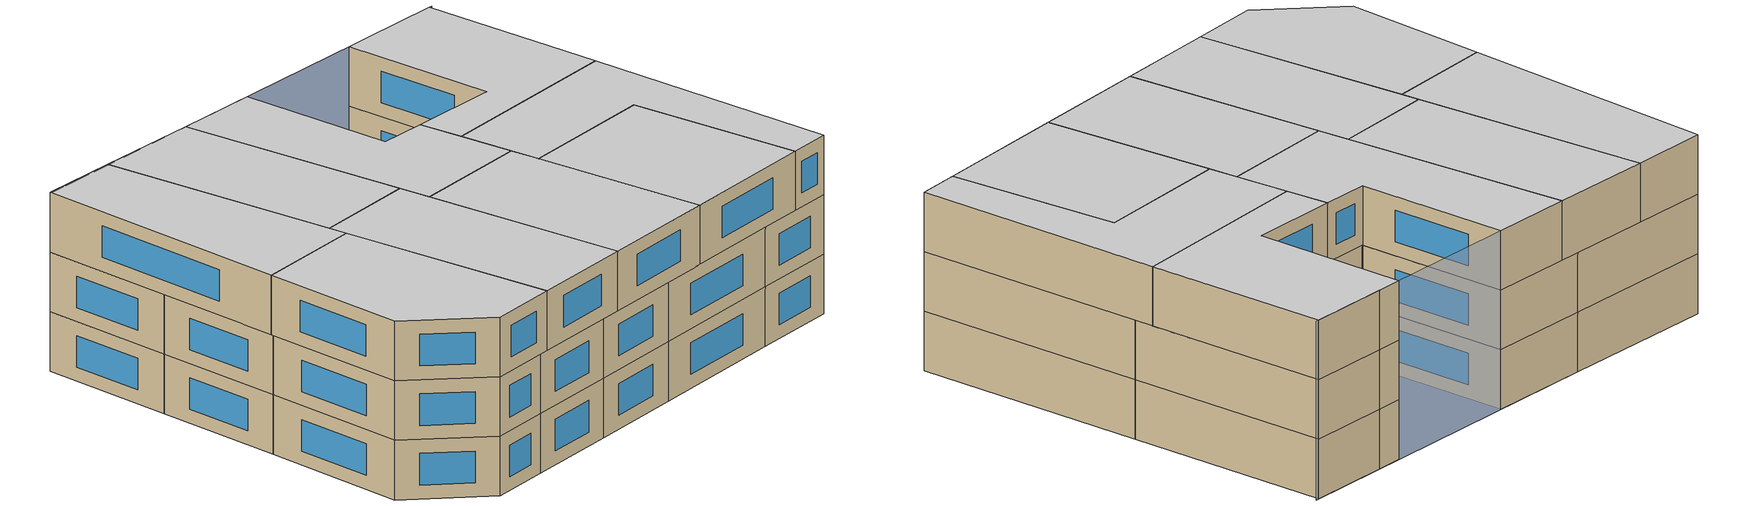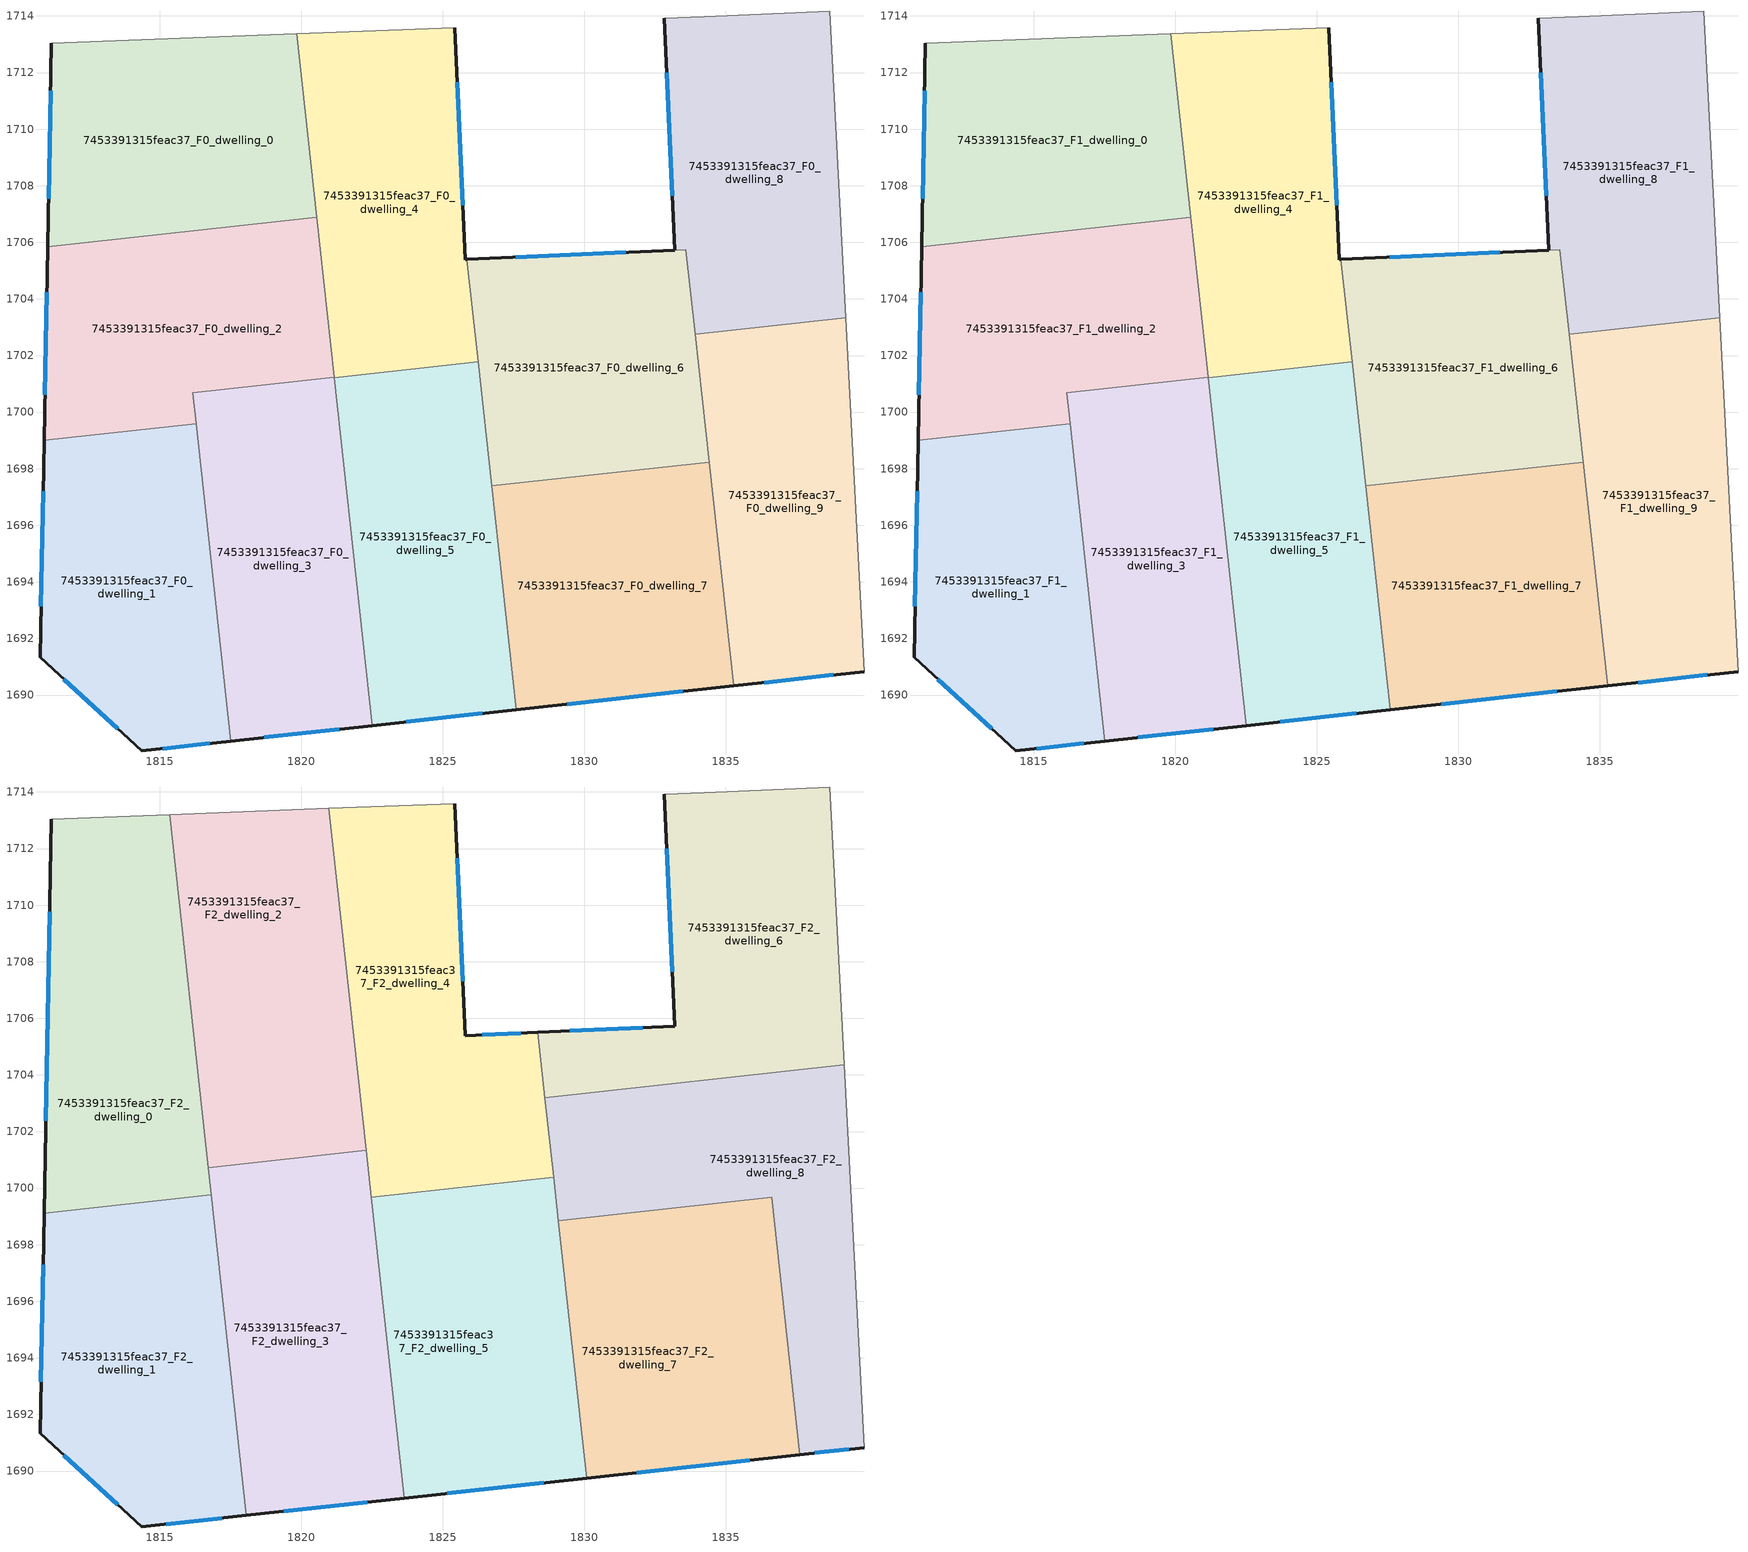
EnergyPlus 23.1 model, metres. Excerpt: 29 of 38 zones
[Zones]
7453391315feac37_F0_dwelling_0
 floor ground (EU_floor_Construction): 1819.84,1713.37 1820.55,1706.89 1811.04,1705.84 1811.17,1713.04 z0
 wall outside (EU_wall_Construction): 1811.17,1713.04 1811.04,1705.84 z0:3
 wall to 7453391315feac37_F0_dwelling_2 (EU_wall_Construction): 1811.04,1705.84 1820.55,1706.89 z0:3
 wall adiabatic (EU_wall_Construction): 1819.84,1713.37 1811.17,1713.04 z0:3
 wall to 7453391315feac37_F0_dwelling_4 (EU_wall_Construction): 1820.55,1706.89 1819.84,1713.37 z0:3
 window (EU_Window_Construction): 1811.14,1711.35 1811.07,1707.53 z0.7:2.3
7453391315feac37_F0_dwelling_1
 floor ground (EU_floor_Construction): 1816.28,1699.59 1817.51,1688.38 1814.36,1688.03 1810.77,1691.33 1810.91,1699 z0
 wall outside (EU_wall_Construction): 1810.91,1699 1810.77,1691.33 1814.36,1688.03 1817.51,1688.38 z0:3
 wall to 7453391315feac37_F0_dwelling_2 (EU_wall_Construction): 1816.28,1699.59 1810.91,1699 z0:3
 wall to 7453391315feac37_F0_dwelling_3 (EU_wall_Construction): 1817.51,1688.38 1816.28,1699.59 z0:3
 window (EU_Window_Construction): 1811.61,1690.56 1813.52,1688.8 / 1810.88,1697.2 1810.8,1693.13 / 1815.1,1688.11 1816.77,1688.29 z0.7:2.3
7453391315feac37_F0_dwelling_2
 floor ground (EU_floor_Construction): 1820.55,1706.89 1821.17,1701.24 1816.16,1700.69 1816.28,1699.59 1810.91,1699 1811.04,1705.84 z0
 wall outside (EU_wall_Construction): 1811.04,1705.84 1810.91,1699 z0:3
 wall to 7453391315feac37_F0_dwelling_3 (EU_wall_Construction): 1816.28,1699.59 1816.16,1700.69 1821.17,1701.24 z0:3
 wall to 7453391315feac37_F0_dwelling_4 (EU_wall_Construction): 1821.17,1701.24 1820.55,1706.89 z0:3
 window (EU_Window_Construction): 1811.01,1704.24 1810.94,1700.61 z0.7:2.3
7453391315feac37_F0_dwelling_3
 floor ground (EU_floor_Construction): 1821.17,1701.24 1822.52,1688.92 1817.51,1688.38 1816.16,1700.69 z0
 wall outside (EU_wall_Construction): 1817.51,1688.38 1822.52,1688.92 z0:3
 wall to 7453391315feac37_F0_dwelling_5 (EU_wall_Construction): 1822.52,1688.92 1821.17,1701.22 z0:3
 wall to 7453391315feac37_F0_dwelling_4 (EU_wall_Construction): 1821.17,1701.22 1821.17,1701.24 z0:3
 window (EU_Window_Construction): 1818.69,1688.5 1821.34,1688.8 z0.7:2.3
7453391315feac37_F0_dwelling_4
 floor ground (EU_floor_Construction): 1825.43,1713.59 1825.8,1705.39 1825.85,1705.39 1826.25,1701.78 1821.17,1701.22 1819.84,1713.37 z0
 wall outside (EU_wall_Construction): 1825.85,1705.39 1825.8,1705.39 1825.43,1713.59 z0:3
 wall to 7453391315feac37_F0_dwelling_5 (EU_wall_Construction): 1821.17,1701.22 1826.25,1701.78 z0:3
 wall adiabatic (EU_wall_Construction): 1825.43,1713.59 1819.84,1713.37 z0:3
 wall to 7453391315feac37_F0_dwelling_6 (EU_wall_Construction): 1826.25,1701.78 1825.85,1705.39 z0:3
 window (EU_Window_Construction): 1825.71,1707.32 1825.51,1711.66 z0.7:2.3
7453391315feac37_F0_dwelling_5
 floor ground (EU_floor_Construction): 1826.25,1701.78 1827.6,1689.48 1822.52,1688.92 1821.17,1701.22 z0
 wall outside (EU_wall_Construction): 1822.52,1688.92 1827.6,1689.48 z0:3
 wall to 7453391315feac37_F0_dwelling_7 (EU_wall_Construction): 1827.6,1689.48 1826.73,1697.39 z0:3
 wall to 7453391315feac37_F0_dwelling_6 (EU_wall_Construction): 1826.73,1697.39 1826.25,1701.78 z0:3
 window (EU_Window_Construction): 1823.71,1689.06 1826.4,1689.35 z0.7:2.3
7453391315feac37_F0_dwelling_6
 floor ground (EU_floor_Construction): 1833.59,1705.73 1834.41,1698.23 1826.73,1697.39 1825.85,1705.39 1833.19,1705.72 z0
 wall outside (EU_wall_Construction): 1833.19,1705.72 1825.85,1705.39 z0:3
 wall to 7453391315feac37_F0_dwelling_7 (EU_wall_Construction): 1826.73,1697.39 1834.41,1698.23 z0:3
 wall to 7453391315feac37_F0_dwelling_8 (EU_wall_Construction): 1833.92,1702.75 1833.59,1705.73 1833.2,1705.72 z0:3
 wall to 7453391315feac37_F0_dwelling_9 (EU_wall_Construction): 1834.41,1698.23 1833.92,1702.75 z0:3
 window (EU_Window_Construction): 1831.47,1705.64 1827.58,1705.47 z0.7:2.3
7453391315feac37_F0_dwelling_7
 floor ground (EU_floor_Construction): 1834.41,1698.23 1835.28,1690.33 1827.6,1689.48 1826.73,1697.39 z0
 wall outside (EU_wall_Construction): 1827.6,1689.48 1835.28,1690.33 z0:3
 wall to 7453391315feac37_F0_dwelling_9 (EU_wall_Construction): 1835.28,1690.33 1834.42,1698.23 z0:3
 window (EU_Window_Construction): 1829.4,1689.68 1833.48,1690.13 z0.7:2.3
7453391315feac37_F0_dwelling_8
 floor ground (EU_floor_Construction): 1838.67,1714.17 1839.24,1703.33 1833.92,1702.75 1833.59,1705.74 1833.2,1705.72 1832.84,1713.91 1834.24,1713.98 z0
 wall outside (EU_wall_Construction): 1832.84,1713.91 1833.2,1705.72 z0:3
 wall adiabatic (EU_wall_Construction): 1839.24,1703.33 1838.67,1714.17 1834.24,1713.98 1832.84,1713.91 z0:3
 wall to 7453391315feac37_F0_dwelling_9 (EU_wall_Construction): 1833.92,1702.75 1839.24,1703.33 z0:3
 window (EU_Window_Construction): 1832.92,1711.99 1833.11,1707.64 z0.7:2.3
7453391315feac37_F0_dwelling_9
 floor ground (EU_floor_Construction): 1839.24,1703.33 1839.89,1690.83 1835.28,1690.33 1833.92,1702.75 z0
 wall outside (EU_wall_Construction): 1835.28,1690.33 1839.89,1690.83 z0:3
 wall adiabatic (EU_wall_Construction): 1839.89,1690.83 1839.24,1703.33 z0:3
 window (EU_Window_Construction): 1836.36,1690.44 1838.81,1690.71 z0.7:2.3
7453391315feac37_F1_dwelling_0
 floor to 7453391315feac37_F0_dwelling_0 (EU_floor_Construction): 1819.84,1713.37 1820.55,1706.89 1811.04,1705.84 1811.17,1713.04 z3
 wall outside (EU_wall_Construction): 1811.17,1713.04 1811.04,1705.84 z3:6
 wall to 7453391315feac37_F1_dwelling_2 (EU_wall_Construction): 1811.04,1705.84 1820.55,1706.89 z3:6
 wall adiabatic (EU_wall_Construction): 1819.84,1713.37 1811.17,1713.04 z3:6
 wall to 7453391315feac37_F1_dwelling_4 (EU_wall_Construction): 1820.55,1706.89 1819.84,1713.37 z3:6
 window (EU_Window_Construction): 1811.14,1711.35 1811.07,1707.53 z3.7:5.3
7453391315feac37_F1_dwelling_1
 floor to 7453391315feac37_F0_dwelling_1 (EU_floor_Construction): 1816.28,1699.59 1817.51,1688.38 1814.36,1688.03 1810.77,1691.33 1810.91,1699 z3
 wall outside (EU_wall_Construction): 1810.91,1699 1810.77,1691.33 1814.36,1688.03 1817.51,1688.38 z3:6
 wall to 7453391315feac37_F1_dwelling_2 (EU_wall_Construction): 1816.28,1699.59 1810.91,1699 z3:6
 wall to 7453391315feac37_F1_dwelling_3 (EU_wall_Construction): 1817.51,1688.38 1816.28,1699.59 z3:6
 window (EU_Window_Construction): 1811.61,1690.56 1813.52,1688.8 / 1810.88,1697.2 1810.8,1693.13 / 1815.1,1688.11 1816.77,1688.29 z3.7:5.3
7453391315feac37_F1_dwelling_2
 floor to 7453391315feac37_F0_dwelling_2 (EU_floor_Construction): 1820.55,1706.89 1821.17,1701.24 1816.16,1700.69 1816.28,1699.59 1810.91,1699 1811.04,1705.84 z3
 wall outside (EU_wall_Construction): 1811.04,1705.84 1810.91,1699 z3:6
 wall to 7453391315feac37_F1_dwelling_3 (EU_wall_Construction): 1816.28,1699.59 1816.16,1700.69 1821.17,1701.24 z3:6
 wall to 7453391315feac37_F1_dwelling_4 (EU_wall_Construction): 1821.17,1701.24 1820.55,1706.89 z3:6
 window (EU_Window_Construction): 1811.01,1704.24 1810.94,1700.61 z3.7:5.3
7453391315feac37_F1_dwelling_3
 floor to 7453391315feac37_F0_dwelling_3 (EU_floor_Construction): 1821.17,1701.24 1822.52,1688.92 1817.51,1688.38 1816.16,1700.69 z3
 wall outside (EU_wall_Construction): 1817.51,1688.38 1822.52,1688.92 z3:6
 wall to 7453391315feac37_F1_dwelling_5 (EU_wall_Construction): 1822.52,1688.92 1821.17,1701.22 z3:6
 wall to 7453391315feac37_F1_dwelling_4 (EU_wall_Construction): 1821.17,1701.22 1821.17,1701.24 z3:6
 window (EU_Window_Construction): 1818.69,1688.5 1821.34,1688.8 z3.7:5.3
7453391315feac37_F1_dwelling_4
 floor to 7453391315feac37_F0_dwelling_4 (EU_floor_Construction): 1825.43,1713.59 1825.8,1705.39 1825.85,1705.39 1826.25,1701.78 1821.17,1701.22 1819.84,1713.37 z3
 wall outside (EU_wall_Construction): 1825.85,1705.39 1825.8,1705.39 1825.43,1713.59 z3:6
 wall to 7453391315feac37_F1_dwelling_5 (EU_wall_Construction): 1821.17,1701.22 1826.25,1701.78 z3:6
 wall adiabatic (EU_wall_Construction): 1825.43,1713.59 1819.84,1713.37 z3:6
 wall to 7453391315feac37_F1_dwelling_6 (EU_wall_Construction): 1826.25,1701.78 1825.85,1705.39 z3:6
 window (EU_Window_Construction): 1825.71,1707.32 1825.51,1711.66 z3.7:5.3
7453391315feac37_F1_dwelling_5
 floor to 7453391315feac37_F0_dwelling_5 (EU_floor_Construction): 1826.25,1701.78 1827.6,1689.48 1822.52,1688.92 1821.17,1701.22 z3
 wall outside (EU_wall_Construction): 1822.52,1688.92 1827.6,1689.48 z3:6
 wall to 7453391315feac37_F1_dwelling_7 (EU_wall_Construction): 1827.6,1689.48 1826.73,1697.39 z3:6
 wall to 7453391315feac37_F1_dwelling_6 (EU_wall_Construction): 1826.73,1697.39 1826.25,1701.78 z3:6
 window (EU_Window_Construction): 1823.71,1689.06 1826.4,1689.35 z3.7:5.3
7453391315feac37_F1_dwelling_6
 floor to 7453391315feac37_F0_dwelling_6 (EU_floor_Construction): 1833.59,1705.73 1834.41,1698.23 1826.73,1697.39 1825.85,1705.39 1833.19,1705.72 z3
 wall outside (EU_wall_Construction): 1833.19,1705.72 1825.85,1705.39 z3:6
 wall to 7453391315feac37_F1_dwelling_7 (EU_wall_Construction): 1826.73,1697.39 1834.41,1698.23 z3:6
 wall to 7453391315feac37_F1_dwelling_8 (EU_wall_Construction): 1833.92,1702.75 1833.59,1705.73 1833.2,1705.72 z3:6
 wall to 7453391315feac37_F1_dwelling_9 (EU_wall_Construction): 1834.41,1698.23 1833.92,1702.75 z3:6
 window (EU_Window_Construction): 1831.47,1705.64 1827.58,1705.47 z3.7:5.3
7453391315feac37_F1_dwelling_7
 floor to 7453391315feac37_F0_dwelling_7 (EU_floor_Construction): 1834.41,1698.23 1835.28,1690.33 1827.6,1689.48 1826.73,1697.39 z3
 wall outside (EU_wall_Construction): 1827.6,1689.48 1835.28,1690.33 z3:6
 wall to 7453391315feac37_F1_dwelling_9 (EU_wall_Construction): 1835.28,1690.33 1834.42,1698.23 z3:6
 window (EU_Window_Construction): 1829.4,1689.68 1833.48,1690.13 z3.7:5.3
 ceiling adiabatic (EU_roof_Construction): 1835.28,1690.33 1834.41,1698.23 1829.22,1697.66 1830.09,1689.75 z6
7453391315feac37_F1_dwelling_8
 floor to 7453391315feac37_F0_dwelling_8 (EU_floor_Construction): 1838.67,1714.17 1839.24,1703.33 1833.92,1702.75 1833.59,1705.74 1833.2,1705.72 1832.84,1713.91 1834.24,1713.98 z3
 wall outside (EU_wall_Construction): 1832.84,1713.91 1833.2,1705.72 z3:6
 wall adiabatic (EU_wall_Construction): 1839.24,1703.33 1838.67,1714.17 1834.24,1713.98 1832.84,1713.91 z3:6
 wall to 7453391315feac37_F1_dwelling_9 (EU_wall_Construction): 1833.92,1702.75 1839.24,1703.33 z3:6
 window (EU_Window_Construction): 1832.92,1711.99 1833.11,1707.64 z3.7:5.3
7453391315feac37_F1_dwelling_9
 floor to 7453391315feac37_F0_dwelling_9 (EU_floor_Construction): 1839.24,1703.33 1839.89,1690.83 1835.28,1690.33 1833.92,1702.75 z3
 wall outside (EU_wall_Construction): 1835.28,1690.33 1839.89,1690.83 z3:6
 wall adiabatic (EU_wall_Construction): 1839.89,1690.83 1839.24,1703.33 z3:6
 window (EU_Window_Construction): 1836.36,1690.44 1838.81,1690.71 z3.7:5.3
7453391315feac37_F2_dwelling_0
 floor to 7453391315feac37_F1_dwelling_0 (EU_floor_Construction): 1815.35,1713.2 1816.1,1706.4 1811.04,1705.84 1811.17,1713.04 z6
 floor to 7453391315feac37_F1_dwelling_2 (EU_floor_Construction): 1816.1,1706.4 1816.72,1700.75 1816.16,1700.69 1816.27,1699.7 1810.91,1699.11 1811.04,1705.84 z6
 floor to 7453391315feac37_F1_dwelling_3 (EU_floor_Construction): 1816.72,1700.75 1816.82,1699.76 1816.27,1699.7 1816.16,1700.69 z6
 wall outside (EU_wall_Construction): 1811.17,1713.04 1810.91,1699.11 z6:9
 wall adiabatic (EU_wall_Construction): 1815.35,1713.2 1811.17,1713.04 z6:9
 wall to 7453391315feac37_F2_dwelling_1 (EU_wall_Construction): 1810.91,1699.11 1816.83,1699.76 z6:9
 wall to 7453391315feac37_F2_dwelling_2 (EU_wall_Construction): 1816.72,1700.72 1815.35,1713.2 z6:9
 wall to 7453391315feac37_F2_dwelling_3 (EU_wall_Construction): 1816.82,1699.76 1816.72,1700.72 z6:9
 window (EU_Window_Construction): 1811.11,1709.77 1810.97,1702.38 z6.7:8.3
 ceiling to 7453391315feac37_F3_dwelling_0 (EU_floor_Construction): 1816.83,1699.76 1815.35,1713.2 1811.17,1713.04 1810.91,1699.11 z9
7453391315feac37_F2_dwelling_1
 floor to 7453391315feac37_F1_dwelling_1 (EU_floor_Construction): 1816.28,1699.59 1817.51,1688.38 1814.36,1688.03 1810.77,1691.33 1810.91,1699 z6
 floor to 7453391315feac37_F1_dwelling_3 (EU_floor_Construction): 1816.82,1699.76 1818.06,1688.44 1817.51,1688.38 1816.28,1699.59 1816.27,1699.7 z6
 floor to 7453391315feac37_F1_dwelling_2 (EU_floor_Construction): 1816.27,1699.7 1816.28,1699.59 1810.91,1699 1810.91,1699.11 z6
 wall outside (EU_wall_Construction): 1810.91,1699.11 1810.77,1691.33 1814.36,1688.03 1818.07,1688.43 z6:9
 wall to 7453391315feac37_F2_dwelling_3 (EU_wall_Construction): 1818.07,1688.43 1816.83,1699.76 z6:9
 window (EU_Window_Construction): 1811.61,1690.56 1813.52,1688.8 / 1810.88,1697.28 1810.8,1693.16 / 1815.23,1688.12 1817.2,1688.34 z6.7:8.3
 ceiling to 7453391315feac37_F3_dwelling_1 (EU_floor_Construction): 1818.07,1688.43 1816.83,1699.76 1810.91,1699.11 1810.77,1691.33 1814.36,1688.03 z9
7453391315feac37_F2_dwelling_2
 floor to 7453391315feac37_F1_dwelling_0 (EU_floor_Construction): 1819.84,1713.37 1820.55,1706.89 1816.1,1706.4 1815.35,1713.2 z6
 floor to 7453391315feac37_F1_dwelling_4 (EU_floor_Construction): 1820.97,1713.42 1822.29,1701.35 1821.17,1701.22 1819.84,1713.37 z6
 floor to 7453391315feac37_F1_dwelling_2 (EU_floor_Construction): 1820.55,1706.89 1821.17,1701.24 1816.72,1700.75 1816.1,1706.4 z6
 floor to 7453391315feac37_F1_dwelling_3 (EU_floor_Construction): 1821.17,1701.24 1821.17,1701.22 1821.17,1701.21 1816.72,1700.72 1816.72,1700.75 z6
 floor to 7453391315feac37_F1_dwelling_5 (EU_floor_Construction): 1822.29,1701.35 1822.29,1701.33 1821.17,1701.21 1821.17,1701.22 z6
 wall adiabatic (EU_wall_Construction): 1820.97,1713.42 1815.35,1713.2 z6:9
 wall to 7453391315feac37_F2_dwelling_3 (EU_wall_Construction): 1816.72,1700.72 1822.29,1701.33 z6:9
 wall to 7453391315feac37_F2_dwelling_4 (EU_wall_Construction): 1822.29,1701.33 1820.97,1713.42 z6:9
 ceiling to 7453391315feac37_F3_dwelling_2 (EU_floor_Construction): 1822.29,1701.33 1820.97,1713.42 1815.35,1713.2 1816.72,1700.72 z9
7453391315feac37_F2_dwelling_3
 floor to 7453391315feac37_F1_dwelling_3 (EU_floor_Construction): 1821.17,1701.21 1822.52,1688.92 1818.06,1688.44 1816.72,1700.72 z6
 floor to 7453391315feac37_F1_dwelling_5 (EU_floor_Construction): 1822.29,1701.33 1823.64,1689.05 1822.52,1688.92 1821.17,1701.21 z6
 wall outside (EU_wall_Construction): 1818.07,1688.43 1823.64,1689.05 z6:9
 wall to 7453391315feac37_F2_dwelling_5 (EU_wall_Construction): 1823.64,1689.05 1822.48,1699.67 z6:9
 wall to 7453391315feac37_F2_dwelling_4 (EU_wall_Construction): 1822.48,1699.67 1822.29,1701.33 z6:9
 window (EU_Window_Construction): 1819.37,1688.58 1822.33,1688.9 z6.7:8.3
 ceiling to 7453391315feac37_F3_dwelling_3 (EU_floor_Construction): 1823.64,1689.05 1822.29,1701.33 1816.72,1700.72 1818.07,1688.43 z9
7453391315feac37_F2_dwelling_4
 floor to 7453391315feac37_F1_dwelling_4 (EU_floor_Construction): 1825.43,1713.59 1825.8,1705.39 1825.85,1705.39 1826.25,1701.78 1822.29,1701.35 1820.97,1713.42 z6
 floor to 7453391315feac37_F1_dwelling_6 (EU_floor_Construction): 1828.36,1705.51 1828.92,1700.38 1826.43,1700.1 1825.85,1705.39 z6
 floor to 7453391315feac37_F1_dwelling_5 (EU_floor_Construction): 1826.25,1701.78 1826.43,1700.1 1822.48,1699.67 1822.29,1701.35 z6
 wall outside (EU_wall_Construction): 1828.36,1705.51 1825.8,1705.39 1825.43,1713.59 z6:9
 wall adiabatic (EU_wall_Construction): 1825.43,1713.59 1820.97,1713.42 z6:9
 wall to 7453391315feac37_F2_dwelling_5 (EU_wall_Construction): 1822.48,1699.67 1828.92,1700.38 z6:9
 wall to 7453391315feac37_F2_dwelling_8 (EU_wall_Construction): 1828.92,1700.38 1828.61,1703.2 z6:9
 wall to 7453391315feac37_F2_dwelling_6 (EU_wall_Construction): 1828.61,1703.2 1828.36,1705.51 z6:9
 window (EU_Window_Construction): 1825.71,1707.32 1825.51,1711.66 / 1827.76,1705.48 1826.4,1705.42 z6.7:8.3
 ceiling to 7453391315feac37_F3_dwelling_4 (EU_floor_Construction): 1828.92,1700.38 1828.36,1705.51 1825.8,1705.39 1825.43,1713.59 1820.97,1713.42 1822.48,1699.67 z9
7453391315feac37_F2_dwelling_5
 floor to 7453391315feac37_F1_dwelling_5 (EU_floor_Construction): 1826.43,1700.1 1827.6,1689.48 1823.64,1689.05 1822.48,1699.67 z6
 floor to 7453391315feac37_F1_dwelling_7 (EU_floor_Construction): 1829.22,1697.66 1830.08,1689.76 1827.6,1689.48 1826.73,1697.39 z6
 floor to 7453391315feac37_F1_dwelling_6 (EU_floor_Construction): 1828.92,1700.38 1829.22,1697.66 1826.73,1697.39 1826.43,1700.1 z6
 wall outside (EU_wall_Construction): 1823.64,1689.05 1830.09,1689.75 z6:9
 wall to 7453391315feac37_F2_dwelling_7 (EU_wall_Construction): 1830.09,1689.75 1829.09,1698.84 z6:9
 wall to 7453391315feac37_F2_dwelling_8 (EU_wall_Construction): 1829.09,1698.85 1828.92,1700.38 z6:9
 window (EU_Window_Construction): 1825.15,1689.21 1828.57,1689.59 z6.7:8.3
 ceiling to 7453391315feac37_F3_dwelling_5 (EU_floor_Construction): 1830.09,1689.75 1828.92,1700.38 1822.48,1699.67 1823.64,1689.05 z9
7453391315feac37_F2_dwelling_6
 floor to 7453391315feac37_F1_dwelling_8 (EU_floor_Construction): 1838.67,1714.17 1839.18,1704.36 1833.81,1703.77 1833.59,1705.74 1833.2,1705.72 1832.84,1713.91 1834.24,1713.98 z6
 floor to 7453391315feac37_F1_dwelling_6 (EU_floor_Construction): 1833.59,1705.73 1833.81,1703.77 1828.61,1703.2 1828.36,1705.51 1833.23,1705.72 z6
 wall outside (EU_wall_Construction): 1832.84,1713.91 1833.2,1705.72 1828.36,1705.51 z6:9
 wall adiabatic (EU_wall_Construction): 1839.18,1704.36 1838.67,1714.17 1834.24,1713.98 1832.84,1713.91 z6:9
 wall to 7453391315feac37_F2_dwelling_8 (EU_wall_Construction): 1828.61,1703.2 1839.18,1704.36 z6:9
 window (EU_Window_Construction): 1832.92,1711.99 1833.11,1707.64 / 1832.06,1705.67 1829.5,1705.56 z6.7:8.3
 ceiling to 7453391315feac37_F3_dwelling_6 (EU_floor_Construction): 1839.18,1704.36 1838.67,1714.17 1834.24,1713.98 1832.84,1713.91 1833.2,1705.72 1828.36,1705.51 1828.61,1703.2 z9
7453391315feac37_F2_dwelling_7
 floor to 7453391315feac37_F1_dwelling_9 (EU_floor_Construction): 1836.62,1699.67 1837.62,1690.58 1835.28,1690.33 1834.29,1699.41 z6
 floor to 7453391315feac37_F1_dwelling_6 (EU_floor_Construction): 1834.29,1699.41 1834.41,1698.23 1829.22,1697.66 1829.09,1698.84 z6
 floor adiabatic (EU_floor_Construction): 1834.41,1698.23 1835.28,1690.33 1830.09,1689.75 1829.22,1697.66 z6
 wall outside (EU_wall_Construction): 1830.09,1689.75 1837.62,1690.58 z6:9
 wall to 7453391315feac37_F2_dwelling_8 (EU_wall_Construction): 1837.62,1690.58 1836.62,1699.67 1829.09,1698.84 z6:9
 window (EU_Window_Construction): 1831.85,1689.95 1835.85,1690.39 z6.7:8.3
 ceiling to 7453391315feac37_F3_dwelling_7 (EU_floor_Construction): 1837.62,1690.58 1836.62,1699.67 1829.09,1698.84 1830.09,1689.75 z9
7453391315feac37_F2_dwelling_8
 floor to 7453391315feac37_F1_dwelling_6 (EU_floor_Construction): 1833.81,1703.77 1834.29,1699.41 1829.09,1698.84 1828.61,1703.2 z6
 floor to 7453391315feac37_F1_dwelling_9 (EU_floor_Construction): 1839.24,1703.33 1839.89,1690.83 1837.62,1690.58 1836.62,1699.67 1834.29,1699.41 1833.92,1702.75 z6
 floor to 7453391315feac37_F1_dwelling_8 (EU_floor_Construction): 1839.18,1704.36 1839.24,1703.33 1833.92,1702.75 1833.81,1703.77 z6
 wall outside (EU_wall_Construction): 1837.62,1690.58 1839.89,1690.83 z6:9
 wall adiabatic (EU_wall_Construction): 1839.89,1690.83 1839.18,1704.36 z6:9
 window (EU_Window_Construction): 1838.15,1690.64 1839.35,1690.77 z6.7:8.3
 ceiling to 7453391315feac37_F3_dwelling_8 (EU_floor_Construction): 1839.89,1690.83 1839.18,1704.36 1828.61,1703.2 1829.09,1698.84 1836.62,1699.67 1837.62,1690.58 z9
shading: 1838.84,1714.17 1811.18,1712.96 z0:9
[Building]
EU S2 Campaign: North Axis=0; Terrain=City; Solar Distribution=FullExterior
[Site:Location]
Budapest.Ferenc.Liszt.Intl.AP: Latitude=47.437; Longitude=19.256; Time Zone=1; Elevation=185
[SizingPeriod:WeatherFileDays]
AnnualSizingPeriod: Begin Month=1; Begin Day of Month=1; End Month=12; End Day of Month=31; Day of Week for Start Day=Monday; Use Weather File Daylight Saving Period=No; Use Weather File Rain and Snow Indicators=No
[MATERIAL]
EU_InternalMass_Material: Roughness=MediumRough; Thickness=0.1; Conductivity=1; Density=1800; Specific Heat=900; Thermal Absorptance=0.9; Solar Absorptance=0.7; Visible Absorptance=0.7
[MATERIAL:NOMASS] Roughness=MediumRough; Thermal Absorptance=0.9; Solar Absorptance=0.7; Visible Absorptance=0.7
Name | Thermal Resistance
EU_wall_NoMass | 0.832559
EU_roof_NoMass | 1.39638
EU_floor_NoMass | 0.872794
[WINDOWMATERIAL:SIMPLEGLAZINGSYSTEM]
EU_Window_SimpleGlazing: UFactor=2.79869; Solar Heat Gain Coefficient=0.75; Visible Transmittance=0.75
[CONSTRUCTION]
EU_wall_Construction: EU_wall_NoMass
EU_roof_Construction: EU_roof_NoMass
EU_floor_Construction: EU_floor_NoMass
EU_Window_Construction: EU_Window_SimpleGlazing
EU_InternalMass_Construction: EU_InternalMass_Material
[ZONE] Type=1; Multiplier=1; Ceiling Height=autocalculate; Floor Area=autocalculate; Part of Total Floor Area=Yes
Name | Volume
7453391315feac37_F0_dwelling_0; 7453391315feac37_F1_dwelling_0 | 187.126
7453391315feac37_F2_dwelling_0 | 207.899
7453391315feac37_F0_dwelling_1; 7453391315feac37_F1_dwelling_1 | 187.078
7453391315feac37_F2_dwelling_1 | 207.892
7453391315feac37_F0_dwelling_2; 7453391315feac37_F1_dwelling_2 | 187.095
7453391315feac37_F2_dwelling_2 | 207.886
7453391315feac37_F0_dwelling_3; 7453391315feac37_F1_dwelling_3 | 187.139
7453391315feac37_F2_dwelling_3 | 207.911
7453391315feac37_F0_dwelling_4; 7453391315feac37_F1_dwelling_4 | 189.674
7453391315feac37_F2_dwelling_4 | 207.863
7453391315feac37_F0_dwelling_5; 7453391315feac37_F1_dwelling_5 | 189.649
7453391315feac37_F2_dwelling_5 | 207.865
7453391315feac37_F0_dwelling_6; 7453391315feac37_F1_dwelling_6 | 180.893
7453391315feac37_F2_dwelling_6 | 207.895
7453391315feac37_F0_dwelling_7; 7453391315feac37_F1_dwelling_7 | 184.496
7453391315feac37_F2_dwelling_7 | 207.87
7453391315feac37_F0_dwelling_8; 7453391315feac37_F1_dwelling_8 | 190.723
7453391315feac37_F2_dwelling_8 | 207.864
7453391315feac37_F0_dwelling_9; 7453391315feac37_F1_dwelling_9 | 187.124
[INTERNALMASS] Construction=EU_InternalMass_Construction
Name | Zone or ZoneList | Surface Area
7453391315feac37_F0_dwelling_0_EU_InternalMass | 7453391315feac37_F0_dwelling_0 | 62.372
7453391315feac37_F0_dwelling_1_EU_InternalMass | 7453391315feac37_F0_dwelling_1 | 62.3594
7453391315feac37_F0_dwelling_2_EU_InternalMass | 7453391315feac37_F0_dwelling_2 | 62.3652
7453391315feac37_F0_dwelling_3_EU_InternalMass | 7453391315feac37_F0_dwelling_3 | 62.3808
7453391315feac37_F0_dwelling_4_EU_InternalMass | 7453391315feac37_F0_dwelling_4 | 63.2231
7453391315feac37_F0_dwelling_5_EU_InternalMass | 7453391315feac37_F0_dwelling_5 | 63.216
7453391315feac37_F0_dwelling_6_EU_InternalMass | 7453391315feac37_F0_dwelling_6 | 60.2976
7453391315feac37_F0_dwelling_7_EU_InternalMass | 7453391315feac37_F0_dwelling_7 | 61.5003
7453391315feac37_F0_dwelling_8_EU_InternalMass | 7453391315feac37_F0_dwelling_8 | 63.5751
7453391315feac37_F0_dwelling_9_EU_InternalMass | 7453391315feac37_F0_dwelling_9 | 62.3742
7453391315feac37_F1_dwelling_0_EU_InternalMass | 7453391315feac37_F1_dwelling_0 | 62.372
7453391315feac37_F1_dwelling_1_EU_InternalMass | 7453391315feac37_F1_dwelling_1 | 62.3594
7453391315feac37_F1_dwelling_2_EU_InternalMass | 7453391315feac37_F1_dwelling_2 | 62.3652
7453391315feac37_F1_dwelling_3_EU_InternalMass | 7453391315feac37_F1_dwelling_3 | 62.3808
7453391315feac37_F1_dwelling_4_EU_InternalMass | 7453391315feac37_F1_dwelling_4 | 63.2231
7453391315feac37_F1_dwelling_5_EU_InternalMass | 7453391315feac37_F1_dwelling_5 | 63.216
7453391315feac37_F1_dwelling_6_EU_InternalMass | 7453391315feac37_F1_dwelling_6 | 60.2976
7453391315feac37_F1_dwelling_7_EU_InternalMass | 7453391315feac37_F1_dwelling_7 | 61.5003
7453391315feac37_F1_dwelling_8_EU_InternalMass | 7453391315feac37_F1_dwelling_8 | 63.5751
7453391315feac37_F1_dwelling_9_EU_InternalMass | 7453391315feac37_F1_dwelling_9 | 62.3742
7453391315feac37_F2_dwelling_0_EU_InternalMass | 7453391315feac37_F2_dwelling_0 | 69.3002
7453391315feac37_F2_dwelling_1_EU_InternalMass | 7453391315feac37_F2_dwelling_1 | 69.2973
7453391315feac37_F2_dwelling_2_EU_InternalMass | 7453391315feac37_F2_dwelling_2 | 69.2966
7453391315feac37_F2_dwelling_3_EU_InternalMass | 7453391315feac37_F2_dwelling_3 | 69.3032
7453391315feac37_F2_dwelling_4_EU_InternalMass | 7453391315feac37_F2_dwelling_4 | 69.2875
7453391315feac37_F2_dwelling_5_EU_InternalMass | 7453391315feac37_F2_dwelling_5 | 69.2878
7453391315feac37_F2_dwelling_6_EU_InternalMass | 7453391315feac37_F2_dwelling_6 | 69.2979
7453391315feac37_F2_dwelling_7_EU_InternalMass | 7453391315feac37_F2_dwelling_7 | 69.2925
7453391315feac37_F2_dwelling_8_EU_InternalMass | 7453391315feac37_F2_dwelling_8 | 69.288
[OTHEREQUIPMENT] Fuel Type=Electricity; Design Level Calculation Method=Watts/Area; Power per Zone Floor Area=1; Fraction Latent=0; Fraction Radiant=0; Fraction Lost=0; Carbon Dioxide Generation Rate=0; EndUse Subcategory=EU_Step8_InternalGains
Name | Zone or ZoneList or Space or SpaceList | Schedule
EU_Step8_InternalGain_7453391315feac37_F0_dwelling_0_f000 | 7453391315feac37_F0_dwelling_0 | EU_Step8_GainSchedule_7453391315feac37_F0_dwelling_0_f000
EU_Step8_InternalGain_7453391315feac37_F0_dwelling_1_f000 | 7453391315feac37_F0_dwelling_1 | EU_Step8_GainSchedule_7453391315feac37_F0_dwelling_1_f000
EU_Step8_InternalGain_7453391315feac37_F0_dwelling_2_f000 | 7453391315feac37_F0_dwelling_2 | EU_Step8_GainSchedule_7453391315feac37_F0_dwelling_2_f000
EU_Step8_InternalGain_7453391315feac37_F0_dwelling_3_f000 | 7453391315feac37_F0_dwelling_3 | EU_Step8_GainSchedule_7453391315feac37_F0_dwelling_3_f000
EU_Step8_InternalGain_7453391315feac37_F0_dwelling_4_f000 | 7453391315feac37_F0_dwelling_4 | EU_Step8_GainSchedule_7453391315feac37_F0_dwelling_4_f000
EU_Step8_InternalGain_7453391315feac37_F0_dwelling_5_f000 | 7453391315feac37_F0_dwelling_5 | EU_Step8_GainSchedule_7453391315feac37_F0_dwelling_5_f000
EU_Step8_InternalGain_7453391315feac37_F0_dwelling_6_f000 | 7453391315feac37_F0_dwelling_6 | EU_Step8_GainSchedule_7453391315feac37_F0_dwelling_6_f000
EU_Step8_InternalGain_7453391315feac37_F0_dwelling_7_f000 | 7453391315feac37_F0_dwelling_7 | EU_Step8_GainSchedule_7453391315feac37_F0_dwelling_7_f000
EU_Step8_InternalGain_7453391315feac37_F0_dwelling_8_f000 | 7453391315feac37_F0_dwelling_8 | EU_Step8_GainSchedule_7453391315feac37_F0_dwelling_8_f000
EU_Step8_InternalGain_7453391315feac37_F0_dwelling_9_f000 | 7453391315feac37_F0_dwelling_9 | EU_Step8_GainSchedule_7453391315feac37_F0_dwelling_9_f000
EU_Step8_InternalGain_7453391315feac37_F1_dwelling_0_f000 | 7453391315feac37_F1_dwelling_0 | EU_Step8_GainSchedule_7453391315feac37_F1_dwelling_0_f000
EU_Step8_InternalGain_7453391315feac37_F1_dwelling_1_f000 | 7453391315feac37_F1_dwelling_1 | EU_Step8_GainSchedule_7453391315feac37_F1_dwelling_1_f000
EU_Step8_InternalGain_7453391315feac37_F1_dwelling_2_f000 | 7453391315feac37_F1_dwelling_2 | EU_Step8_GainSchedule_7453391315feac37_F1_dwelling_2_f000
EU_Step8_InternalGain_7453391315feac37_F1_dwelling_3_f000 | 7453391315feac37_F1_dwelling_3 | EU_Step8_GainSchedule_7453391315feac37_F1_dwelling_3_f000
EU_Step8_InternalGain_7453391315feac37_F1_dwelling_4_f000 | 7453391315feac37_F1_dwelling_4 | EU_Step8_GainSchedule_7453391315feac37_F1_dwelling_4_f000
EU_Step8_InternalGain_7453391315feac37_F1_dwelling_5_f000 | 7453391315feac37_F1_dwelling_5 | EU_Step8_GainSchedule_7453391315feac37_F1_dwelling_5_f000
EU_Step8_InternalGain_7453391315feac37_F1_dwelling_6_f000 | 7453391315feac37_F1_dwelling_6 | EU_Step8_GainSchedule_7453391315feac37_F1_dwelling_6_f000
EU_Step8_InternalGain_7453391315feac37_F1_dwelling_7_f000 | 7453391315feac37_F1_dwelling_7 | EU_Step8_GainSchedule_7453391315feac37_F1_dwelling_7_f000
EU_Step8_InternalGain_7453391315feac37_F1_dwelling_8_f000 | 7453391315feac37_F1_dwelling_8 | EU_Step8_GainSchedule_7453391315feac37_F1_dwelling_8_f000
EU_Step8_InternalGain_7453391315feac37_F1_dwelling_9_f000 | 7453391315feac37_F1_dwelling_9 | EU_Step8_GainSchedule_7453391315feac37_F1_dwelling_9_f000
EU_Step8_InternalGain_7453391315feac37_F2_dwelling_0_f000 | 7453391315feac37_F2_dwelling_0 | EU_Step8_GainSchedule_7453391315feac37_F2_dwelling_0_f000
EU_Step8_InternalGain_7453391315feac37_F2_dwelling_1_f000 | 7453391315feac37_F2_dwelling_1 | EU_Step8_GainSchedule_7453391315feac37_F2_dwelling_1_f000
EU_Step8_InternalGain_7453391315feac37_F2_dwelling_2_f000 | 7453391315feac37_F2_dwelling_2 | EU_Step8_GainSchedule_7453391315feac37_F2_dwelling_2_f000
EU_Step8_InternalGain_7453391315feac37_F2_dwelling_3_f000 | 7453391315feac37_F2_dwelling_3 | EU_Step8_GainSchedule_7453391315feac37_F2_dwelling_3_f000
EU_Step8_InternalGain_7453391315feac37_F2_dwelling_4_f000 | 7453391315feac37_F2_dwelling_4 | EU_Step8_GainSchedule_7453391315feac37_F2_dwelling_4_f000
EU_Step8_InternalGain_7453391315feac37_F2_dwelling_5_f000 | 7453391315feac37_F2_dwelling_5 | EU_Step8_GainSchedule_7453391315feac37_F2_dwelling_5_f000
EU_Step8_InternalGain_7453391315feac37_F2_dwelling_6_f000 | 7453391315feac37_F2_dwelling_6 | EU_Step8_GainSchedule_7453391315feac37_F2_dwelling_6_f000
EU_Step8_InternalGain_7453391315feac37_F2_dwelling_7_f000 | 7453391315feac37_F2_dwelling_7 | EU_Step8_GainSchedule_7453391315feac37_F2_dwelling_7_f000
EU_Step8_InternalGain_7453391315feac37_F2_dwelling_8_f000 | 7453391315feac37_F2_dwelling_8 | EU_Step8_GainSchedule_7453391315feac37_F2_dwelling_8_f000
[ZONEVENTILATION:DESIGNFLOWRATE] Schedule=EU_AlwaysOn; Design Flow Rate Calculation Method=AirChanges/Hour; Air Changes per Hour=0.475469; Ventilation Type=Natural; Fan Pressure Rise=0; Fan Total Efficiency=1; Constant Term Coefficient=1; Temperature Term Coefficient=0; Velocity Term Coefficient=0; Velocity Squared Term Coefficient=0; Minimum Indoor Temperature=-100; Maximum Indoor Temperature=100; Delta Temperature=-100; Minimum Outdoor Temperature=-100; Maximum Outdoor Temperature=100; Maximum Wind Speed=40
Name | Zone or ZoneList or Space or SpaceList
EU_ConstantAir_7453391315feac37_F0_dwelling_0 | 7453391315feac37_F0_dwelling_0
EU_ConstantAir_7453391315feac37_F0_dwelling_1 | 7453391315feac37_F0_dwelling_1
EU_ConstantAir_7453391315feac37_F0_dwelling_2 | 7453391315feac37_F0_dwelling_2
EU_ConstantAir_7453391315feac37_F0_dwelling_3 | 7453391315feac37_F0_dwelling_3
EU_ConstantAir_7453391315feac37_F0_dwelling_4 | 7453391315feac37_F0_dwelling_4
EU_ConstantAir_7453391315feac37_F0_dwelling_5 | 7453391315feac37_F0_dwelling_5
EU_ConstantAir_7453391315feac37_F0_dwelling_6 | 7453391315feac37_F0_dwelling_6
EU_ConstantAir_7453391315feac37_F0_dwelling_7 | 7453391315feac37_F0_dwelling_7
EU_ConstantAir_7453391315feac37_F0_dwelling_8 | 7453391315feac37_F0_dwelling_8
EU_ConstantAir_7453391315feac37_F0_dwelling_9 | 7453391315feac37_F0_dwelling_9
EU_ConstantAir_7453391315feac37_F1_dwelling_0 | 7453391315feac37_F1_dwelling_0
EU_ConstantAir_7453391315feac37_F1_dwelling_1 | 7453391315feac37_F1_dwelling_1
EU_ConstantAir_7453391315feac37_F1_dwelling_2 | 7453391315feac37_F1_dwelling_2
EU_ConstantAir_7453391315feac37_F1_dwelling_3 | 7453391315feac37_F1_dwelling_3
EU_ConstantAir_7453391315feac37_F1_dwelling_4 | 7453391315feac37_F1_dwelling_4
EU_ConstantAir_7453391315feac37_F1_dwelling_5 | 7453391315feac37_F1_dwelling_5
EU_ConstantAir_7453391315feac37_F1_dwelling_6 | 7453391315feac37_F1_dwelling_6
EU_ConstantAir_7453391315feac37_F1_dwelling_7 | 7453391315feac37_F1_dwelling_7
EU_ConstantAir_7453391315feac37_F1_dwelling_8 | 7453391315feac37_F1_dwelling_8
EU_ConstantAir_7453391315feac37_F1_dwelling_9 | 7453391315feac37_F1_dwelling_9
EU_ConstantAir_7453391315feac37_F2_dwelling_0 | 7453391315feac37_F2_dwelling_0
EU_ConstantAir_7453391315feac37_F2_dwelling_1 | 7453391315feac37_F2_dwelling_1
EU_ConstantAir_7453391315feac37_F2_dwelling_2 | 7453391315feac37_F2_dwelling_2
EU_ConstantAir_7453391315feac37_F2_dwelling_3 | 7453391315feac37_F2_dwelling_3
EU_ConstantAir_7453391315feac37_F2_dwelling_4 | 7453391315feac37_F2_dwelling_4
EU_ConstantAir_7453391315feac37_F2_dwelling_5 | 7453391315feac37_F2_dwelling_5
EU_ConstantAir_7453391315feac37_F2_dwelling_6 | 7453391315feac37_F2_dwelling_6
EU_ConstantAir_7453391315feac37_F2_dwelling_7 | 7453391315feac37_F2_dwelling_7
EU_ConstantAir_7453391315feac37_F2_dwelling_8 | 7453391315feac37_F2_dwelling_8
[HVACTEMPLATE:THERMOSTAT] Constant Heating Setpoint=20; Constant Cooling Setpoint=50
EU_HeatOnly_7453391315feac37_F0_dwelling_0; EU_HeatOnly_7453391315feac37_F0_dwelling_1; EU_HeatOnly_7453391315feac37_F0_dwelling_2; EU_HeatOnly_7453391315feac37_F0_dwelling_3; EU_HeatOnly_7453391315feac37_F0_dwelling_4; EU_HeatOnly_7453391315feac37_F0_dwelling_5; EU_HeatOnly_7453391315feac37_F0_dwelling_6; EU_HeatOnly_7453391315feac37_F0_dwelling_7; EU_HeatOnly_7453391315feac37_F0_dwelling_8; EU_HeatOnly_7453391315feac37_F0_dwelling_9; EU_HeatOnly_7453391315feac37_F1_dwelling_0; EU_HeatOnly_7453391315feac37_F1_dwelling_1; EU_HeatOnly_7453391315feac37_F1_dwelling_2; EU_HeatOnly_7453391315feac37_F1_dwelling_3; EU_HeatOnly_7453391315feac37_F1_dwelling_4; EU_HeatOnly_7453391315feac37_F1_dwelling_5; EU_HeatOnly_7453391315feac37_F1_dwelling_6; EU_HeatOnly_7453391315feac37_F1_dwelling_7; EU_HeatOnly_7453391315feac37_F1_dwelling_8; EU_HeatOnly_7453391315feac37_F1_dwelling_9; EU_HeatOnly_7453391315feac37_F2_dwelling_0; EU_HeatOnly_7453391315feac37_F2_dwelling_1; EU_HeatOnly_7453391315feac37_F2_dwelling_2; EU_HeatOnly_7453391315feac37_F2_dwelling_3; EU_HeatOnly_7453391315feac37_F2_dwelling_4; EU_HeatOnly_7453391315feac37_F2_dwelling_5; EU_HeatOnly_7453391315feac37_F2_dwelling_6; EU_HeatOnly_7453391315feac37_F2_dwelling_7; EU_HeatOnly_7453391315feac37_F2_dwelling_8; EU_HeatOnly_7453391315feac37_F3_dwelling_0; EU_HeatOnly_7453391315feac37_F3_dwelling_1; EU_HeatOnly_7453391315feac37_F3_dwelling_2; EU_HeatOnly_7453391315feac37_F3_dwelling_3; EU_HeatOnly_7453391315feac37_F3_dwelling_4; EU_HeatOnly_7453391315feac37_F3_dwelling_5; EU_HeatOnly_7453391315feac37_F3_dwelling_6; EU_HeatOnly_7453391315feac37_F3_dwelling_7; EU_HeatOnly_7453391315feac37_F3_dwelling_8
[HVACTEMPLATE:ZONE:IDEALLOADSAIRSYSTEM] System Availability Schedule=EU_AlwaysOn; Maximum Heating Supply Air Temperature=50; Minimum Cooling Supply Air Temperature=13; Maximum Heating Supply Air Humidity Ratio=0.0156; Minimum Cooling Supply Air Humidity Ratio=0.0077; Heating Limit=NoLimit; Cooling Limit=NoLimit; Heating Availability Schedule=EU_AlwaysOn; Cooling Availability Schedule=EU_CoolingOff; Dehumidification Control Type=ConstantSensibleHeatRatio; Cooling Sensible Heat Ratio=0.7; Dehumidification Setpoint=60; Humidification Control Type=None; Humidification Setpoint=30; Outdoor Air Method=None; Outdoor Air Flow Rate per Person=0.00944; Outdoor Air Flow Rate per Zone Floor Area=0; Outdoor Air Flow Rate per Zone=0; Demand Controlled Ventilation Type=None; Outdoor Air Economizer Type=NoEconomizer; Heat Recovery Type=None; Sensible Heat Recovery Effectiveness=0.7; Latent Heat Recovery Effectiveness=0.65
Name | Template Thermostat
7453391315feac37_F0_dwelling_0 | EU_HeatOnly_7453391315feac37_F0_dwelling_0
7453391315feac37_F0_dwelling_1 | EU_HeatOnly_7453391315feac37_F0_dwelling_1
7453391315feac37_F0_dwelling_2 | EU_HeatOnly_7453391315feac37_F0_dwelling_2
7453391315feac37_F0_dwelling_3 | EU_HeatOnly_7453391315feac37_F0_dwelling_3
7453391315feac37_F0_dwelling_4 | EU_HeatOnly_7453391315feac37_F0_dwelling_4
7453391315feac37_F0_dwelling_5 | EU_HeatOnly_7453391315feac37_F0_dwelling_5
7453391315feac37_F0_dwelling_6 | EU_HeatOnly_7453391315feac37_F0_dwelling_6
7453391315feac37_F0_dwelling_7 | EU_HeatOnly_7453391315feac37_F0_dwelling_7
7453391315feac37_F0_dwelling_8 | EU_HeatOnly_7453391315feac37_F0_dwelling_8
7453391315feac37_F0_dwelling_9 | EU_HeatOnly_7453391315feac37_F0_dwelling_9
7453391315feac37_F1_dwelling_0 | EU_HeatOnly_7453391315feac37_F1_dwelling_0
7453391315feac37_F1_dwelling_1 | EU_HeatOnly_7453391315feac37_F1_dwelling_1
7453391315feac37_F1_dwelling_2 | EU_HeatOnly_7453391315feac37_F1_dwelling_2
7453391315feac37_F1_dwelling_3 | EU_HeatOnly_7453391315feac37_F1_dwelling_3
7453391315feac37_F1_dwelling_4 | EU_HeatOnly_7453391315feac37_F1_dwelling_4
7453391315feac37_F1_dwelling_5 | EU_HeatOnly_7453391315feac37_F1_dwelling_5
7453391315feac37_F1_dwelling_6 | EU_HeatOnly_7453391315feac37_F1_dwelling_6
7453391315feac37_F1_dwelling_7 | EU_HeatOnly_7453391315feac37_F1_dwelling_7
7453391315feac37_F1_dwelling_8 | EU_HeatOnly_7453391315feac37_F1_dwelling_8
7453391315feac37_F1_dwelling_9 | EU_HeatOnly_7453391315feac37_F1_dwelling_9
7453391315feac37_F2_dwelling_0 | EU_HeatOnly_7453391315feac37_F2_dwelling_0
7453391315feac37_F2_dwelling_1 | EU_HeatOnly_7453391315feac37_F2_dwelling_1
7453391315feac37_F2_dwelling_2 | EU_HeatOnly_7453391315feac37_F2_dwelling_2
7453391315feac37_F2_dwelling_3 | EU_HeatOnly_7453391315feac37_F2_dwelling_3
7453391315feac37_F2_dwelling_4 | EU_HeatOnly_7453391315feac37_F2_dwelling_4
7453391315feac37_F2_dwelling_5 | EU_HeatOnly_7453391315feac37_F2_dwelling_5
7453391315feac37_F2_dwelling_6 | EU_HeatOnly_7453391315feac37_F2_dwelling_6
7453391315feac37_F2_dwelling_7 | EU_HeatOnly_7453391315feac37_F2_dwelling_7
7453391315feac37_F2_dwelling_8 | EU_HeatOnly_7453391315feac37_F2_dwelling_8
[SIZING:ZONE] Zone Cooling Design Supply Air Temperature Input Method=SupplyAirTemperature; Zone Cooling Design Supply Air Temperature=13; Zone Heating Design Supply Air Temperature Input Method=SupplyAirTemperature; Zone Heating Design Supply Air Temperature=50; Zone Cooling Design Supply Air Humidity Ratio=0.008; Zone Heating Design Supply Air Humidity Ratio=0.008; Cooling Design Air Flow Method=DesignDay; Cooling Design Air Flow Rate=0; Cooling Minimum Air Flow per Zone Floor Area=0.000762; Cooling Minimum Air Flow=0; Cooling Minimum Air Flow Fraction=0.2; Heating Design Air Flow Method=DesignDay; Heating Design Air Flow Rate=0; Heating Maximum Air Flow per Zone Floor Area=0.002032; Heating Maximum Air Flow=0.141576; Heating Maximum Air Flow Fraction=0.3; Account for Dedicated Outdoor Air System=No; Dedicated Outdoor Air System Control Strategy=NeutralSupplyAir; Dedicated Outdoor Air Low Setpoint Temperature for Design=autosize; Dedicated Outdoor Air High Setpoint Temperature for Design=autosize; Zone Load Sizing Method=Sensible Load Only No Latent Load; Zone Latent Cooling Design Supply Air Humidity Ratio Input Method=HumidityRatioDifference; Zone Cooling Design Supply Air Humidity Ratio Difference=0.005; Zone Latent Heating Design Supply Air Humidity Ratio Input Method=HumidityRatioDifference; Zone Humidification Design Supply Air Humidity Ratio Difference=0.005
7453391315feac37_F0_dwelling_0; 7453391315feac37_F0_dwelling_1; 7453391315feac37_F0_dwelling_2; 7453391315feac37_F0_dwelling_3; 7453391315feac37_F0_dwelling_4; 7453391315feac37_F0_dwelling_5; 7453391315feac37_F0_dwelling_6; 7453391315feac37_F0_dwelling_7; 7453391315feac37_F0_dwelling_8; 7453391315feac37_F0_dwelling_9; 7453391315feac37_F1_dwelling_0; 7453391315feac37_F1_dwelling_1; 7453391315feac37_F1_dwelling_2; 7453391315feac37_F1_dwelling_3; 7453391315feac37_F1_dwelling_4; 7453391315feac37_F1_dwelling_5; 7453391315feac37_F1_dwelling_6; 7453391315feac37_F1_dwelling_7; 7453391315feac37_F1_dwelling_8; 7453391315feac37_F1_dwelling_9; 7453391315feac37_F2_dwelling_0; 7453391315feac37_F2_dwelling_1; 7453391315feac37_F2_dwelling_2; 7453391315feac37_F2_dwelling_3; 7453391315feac37_F2_dwelling_4; 7453391315feac37_F2_dwelling_5; 7453391315feac37_F2_dwelling_6; 7453391315feac37_F2_dwelling_7; 7453391315feac37_F2_dwelling_8
[SCHEDULE:CONSTANT]
Name | Hourly Value
EU_AlwaysOn | 1
EU_CoolingOff | 0
[SCHEDULE:FILE] Column Number=1; Rows to Skip at Top=0; Number of Hours of Data=8760; Column Separator=Comma; Interpolate to Timestep=No; Minutes per Item=60; Adjust Schedule for Daylight Savings=Yes
Name | File
EU_Step8_GainSchedule_7453391315feac37_F0_dwelling_0_f000 | ../../schedules/7453391315feac37/7453391315feac37_F0_dwelling_0_f000_gain.csv
EU_Step8_GainSchedule_7453391315feac37_F0_dwelling_1_f000 | ../../schedules/7453391315feac37/7453391315feac37_F0_dwelling_1_f000_gain.csv
EU_Step8_GainSchedule_7453391315feac37_F0_dwelling_2_f000 | ../../schedules/7453391315feac37/7453391315feac37_F0_dwelling_2_f000_gain.csv
EU_Step8_GainSchedule_7453391315feac37_F0_dwelling_3_f000 | ../../schedules/7453391315feac37/7453391315feac37_F0_dwelling_3_f000_gain.csv
EU_Step8_GainSchedule_7453391315feac37_F0_dwelling_4_f000 | ../../schedules/7453391315feac37/7453391315feac37_F0_dwelling_4_f000_gain.csv
EU_Step8_GainSchedule_7453391315feac37_F0_dwelling_5_f000 | ../../schedules/7453391315feac37/7453391315feac37_F0_dwelling_5_f000_gain.csv
EU_Step8_GainSchedule_7453391315feac37_F0_dwelling_6_f000 | ../../schedules/7453391315feac37/7453391315feac37_F0_dwelling_6_f000_gain.csv
EU_Step8_GainSchedule_7453391315feac37_F0_dwelling_7_f000 | ../../schedules/7453391315feac37/7453391315feac37_F0_dwelling_7_f000_gain.csv
EU_Step8_GainSchedule_7453391315feac37_F0_dwelling_8_f000 | ../../schedules/7453391315feac37/7453391315feac37_F0_dwelling_8_f000_gain.csv
EU_Step8_GainSchedule_7453391315feac37_F0_dwelling_9_f000 | ../../schedules/7453391315feac37/7453391315feac37_F0_dwelling_9_f000_gain.csv
EU_Step8_GainSchedule_7453391315feac37_F1_dwelling_0_f000 | ../../schedules/7453391315feac37/7453391315feac37_F1_dwelling_0_f000_gain.csv
EU_Step8_GainSchedule_7453391315feac37_F1_dwelling_1_f000 | ../../schedules/7453391315feac37/7453391315feac37_F1_dwelling_1_f000_gain.csv
EU_Step8_GainSchedule_7453391315feac37_F1_dwelling_2_f000 | ../../schedules/7453391315feac37/7453391315feac37_F1_dwelling_2_f000_gain.csv
EU_Step8_GainSchedule_7453391315feac37_F1_dwelling_3_f000 | ../../schedules/7453391315feac37/7453391315feac37_F1_dwelling_3_f000_gain.csv
EU_Step8_GainSchedule_7453391315feac37_F1_dwelling_4_f000 | ../../schedules/7453391315feac37/7453391315feac37_F1_dwelling_4_f000_gain.csv
EU_Step8_GainSchedule_7453391315feac37_F1_dwelling_5_f000 | ../../schedules/7453391315feac37/7453391315feac37_F1_dwelling_5_f000_gain.csv
EU_Step8_GainSchedule_7453391315feac37_F1_dwelling_6_f000 | ../../schedules/7453391315feac37/7453391315feac37_F1_dwelling_6_f000_gain.csv
EU_Step8_GainSchedule_7453391315feac37_F1_dwelling_7_f000 | ../../schedules/7453391315feac37/7453391315feac37_F1_dwelling_7_f000_gain.csv
EU_Step8_GainSchedule_7453391315feac37_F1_dwelling_8_f000 | ../../schedules/7453391315feac37/7453391315feac37_F1_dwelling_8_f000_gain.csv
EU_Step8_GainSchedule_7453391315feac37_F1_dwelling_9_f000 | ../../schedules/7453391315feac37/7453391315feac37_F1_dwelling_9_f000_gain.csv
EU_Step8_GainSchedule_7453391315feac37_F2_dwelling_0_f000 | ../../schedules/7453391315feac37/7453391315feac37_F2_dwelling_0_f000_gain.csv
EU_Step8_GainSchedule_7453391315feac37_F2_dwelling_1_f000 | ../../schedules/7453391315feac37/7453391315feac37_F2_dwelling_1_f000_gain.csv
EU_Step8_GainSchedule_7453391315feac37_F2_dwelling_2_f000 | ../../schedules/7453391315feac37/7453391315feac37_F2_dwelling_2_f000_gain.csv
EU_Step8_GainSchedule_7453391315feac37_F2_dwelling_3_f000 | ../../schedules/7453391315feac37/7453391315feac37_F2_dwelling_3_f000_gain.csv
EU_Step8_GainSchedule_7453391315feac37_F2_dwelling_4_f000 | ../../schedules/7453391315feac37/7453391315feac37_F2_dwelling_4_f000_gain.csv
EU_Step8_GainSchedule_7453391315feac37_F2_dwelling_5_f000 | ../../schedules/7453391315feac37/7453391315feac37_F2_dwelling_5_f000_gain.csv
EU_Step8_GainSchedule_7453391315feac37_F2_dwelling_6_f000 | ../../schedules/7453391315feac37/7453391315feac37_F2_dwelling_6_f000_gain.csv
EU_Step8_GainSchedule_7453391315feac37_F2_dwelling_7_f000 | ../../schedules/7453391315feac37/7453391315feac37_F2_dwelling_7_f000_gain.csv
EU_Step8_GainSchedule_7453391315feac37_F2_dwelling_8_f000 | ../../schedules/7453391315feac37/7453391315feac37_F2_dwelling_8_f000_gain.csv
